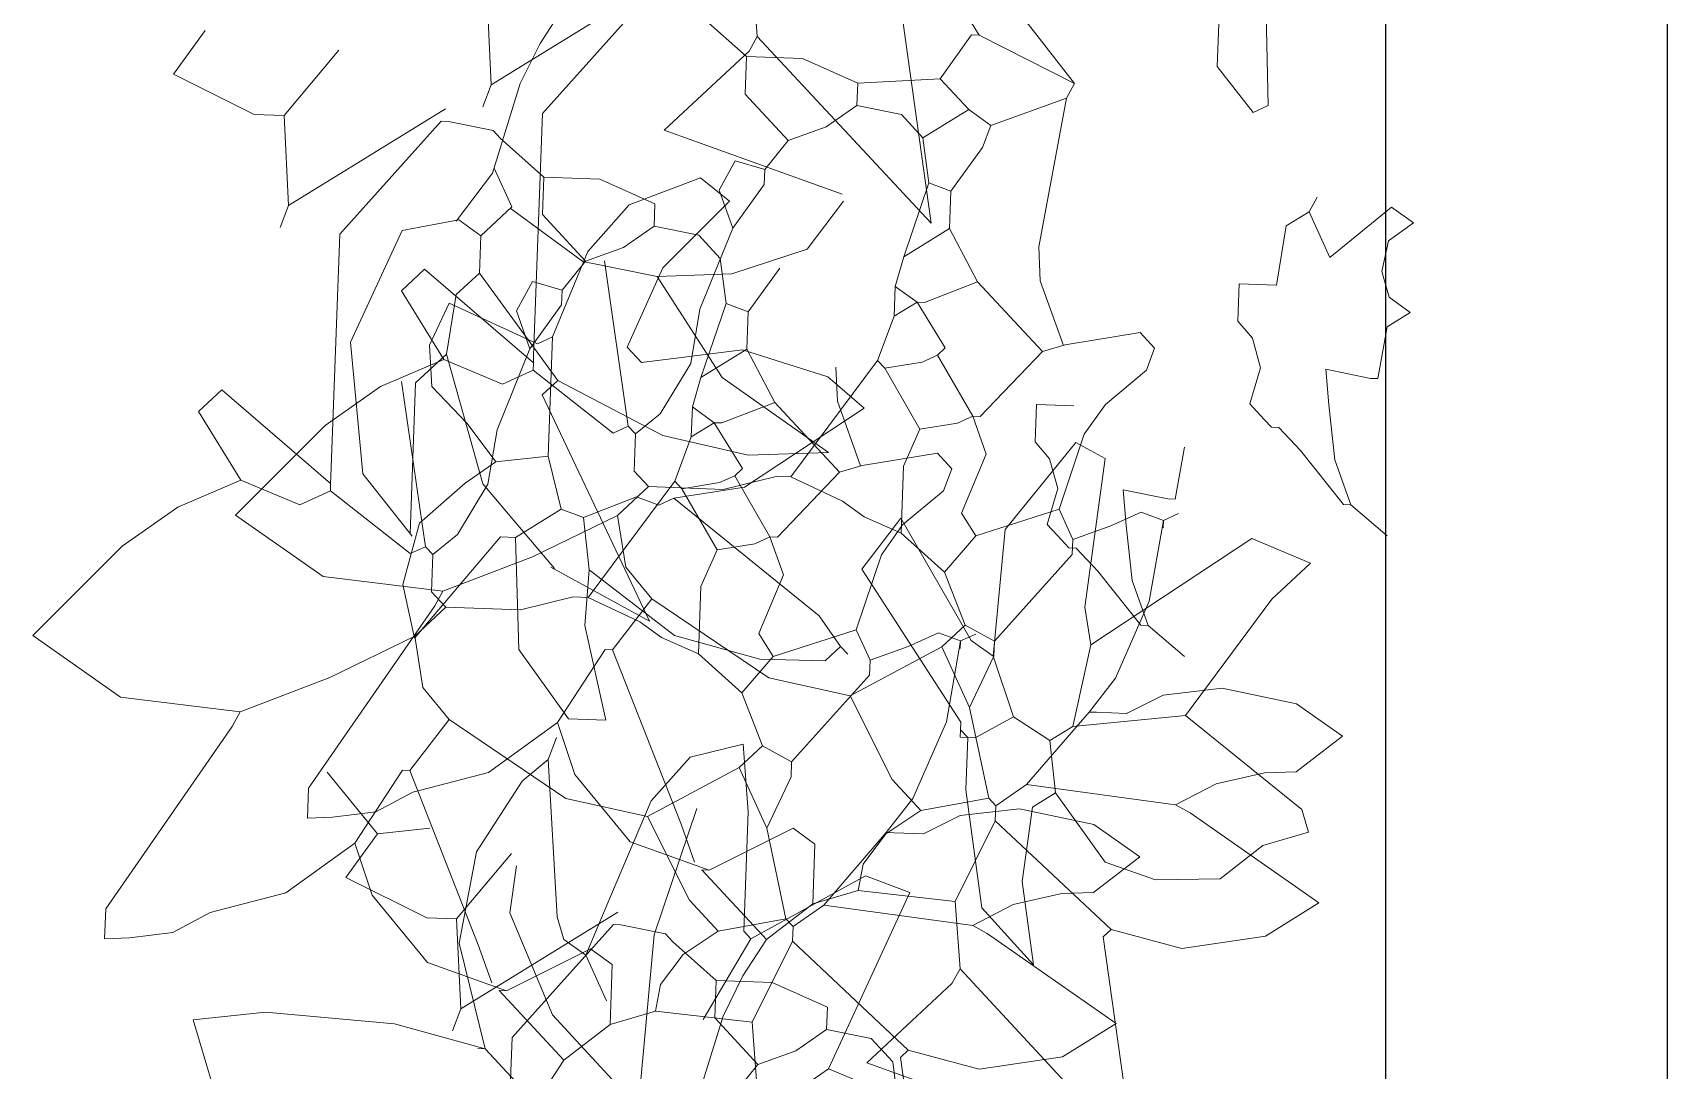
# Model space of a CAD drawing. Header units: millimetres. Extents: x 2667 to 2848, y -1 to 1765.
# Drawn here: x 2814.421 to 2815.001, y 1737.651 to 1738.019 of the extents above; entities that cross this region are included whole.
import ezdxf

# ---------------------------------------------------------------- set-up
doc = ezdxf.new("R2010")
doc.units = ezdxf.units.MM
doc.layers.add('PROIEZIONI', color=145, linetype='Continuous')
doc.layers.add('VERDE_giardino', color=74, linetype='Continuous', lineweight=9)

msp = doc.modelspace()

# ---------------------------------------------------------------- linework, layer by layer
at = {"layer": 'PROIEZIONI'}
for p, q in [((2814.90139, 1754.35715), (2814.90139, 1736.62102)), ((2815.00139, 1754.35715), (2815.00139, 1736.62102)), ((2814.90139, 1744.90356), (2814.90139, 1727.16743)), ((2815.00139, 1744.90356), (2815.00139, 1727.16743))]:
    msp.add_line(p, q, dxfattribs=at)
at = {"layer": 'VERDE_giardino'}
for p, q in [((2814.67671, 1738.04189), (2814.67849, 1738.01794)), ((2814.84287, 1738.03913), (2814.84171, 1738.00733)), ((2814.85877, 1738.03856), (2814.85978, 1737.99341)), ((2814.58257, 1738.0327), (2814.58406, 1738.0008)), ((2814.58406, 1738.0008), (2814.63981, 1738.03512)), ((2814.74717, 1738.03466), (2814.75719, 1738.01837)), ((2814.60987, 1738.0284), (2814.60144, 1738.01544)), ((2814.63822, 1738.03067), (2814.60227, 1737.99058)), ((2814.74014, 1737.95162), (2814.72933, 1738.02935)), ((2814.65923, 1738.0246), (2814.67465, 1738.01077)), ((2814.79107, 1738.00122), (2814.77394, 1738.02328)), ((2814.48255, 1738.0201), (2814.47136, 1738.00459)), ((2814.60144, 1738.01544), (2814.59442, 1738.00122)), ((2814.67565, 1738.01273), (2814.67849, 1738.01794)), ((2814.67849, 1738.01794), (2814.74014, 1737.95162)), ((2814.74337, 1738.00295), (2814.75455, 1738.01847)), ((2814.75455, 1738.01847), (2814.75719, 1738.01837)), ((2814.75719, 1738.01837), (2814.79107, 1738.00122)), ((2814.51064, 1737.98988), (2814.53006, 1738.01306)), ((2814.64543, 1737.98464), (2814.67565, 1738.01273)), ((2814.67465, 1738.01077), (2814.67417, 1737.99751)), ((2814.67465, 1738.01077), (2814.69456, 1738.01009)), ((2814.69456, 1738.01009), (2814.71412, 1738.00137)), ((2814.47136, 1738.00459), (2814.50004, 1737.99027)), ((2814.71412, 1738.00137), (2814.74337, 1738.00295)), ((2814.74337, 1738.00295), (2814.75358, 1737.99197)), ((2814.84171, 1738.00733), (2814.85439, 1737.99095)), ((2814.58406, 1738.0008), (2814.58112, 1737.99294)), ((2814.59442, 1738.00122), (2814.58458, 1737.96941)), ((2814.67417, 1737.99751), (2814.68949, 1737.98103)), ((2814.71383, 1737.99342), (2814.71412, 1738.00137)), ((2814.78822, 1737.99602), (2814.79107, 1738.00122)), ((2814.51213, 1737.95798), (2814.56788, 1737.9923)), ((2814.70294, 1737.98585), (2814.71383, 1737.99342)), ((2814.71383, 1737.99342), (2814.72963, 1737.99019)), ((2814.73729, 1737.98195), (2814.75358, 1737.99197)), ((2814.75358, 1737.99197), (2814.76134, 1737.98638)), ((2814.76134, 1737.98638), (2814.78822, 1737.99602)), ((2814.78822, 1737.99602), (2814.77834, 1737.9433)), ((2814.85439, 1737.99095), (2814.85978, 1737.99341)), ((2814.50004, 1737.99027), (2814.51064, 1737.98988)), ((2814.51064, 1737.98988), (2814.51213, 1737.95798)), ((2814.56629, 1737.98786), (2814.53033, 1737.94777)), ((2814.56895, 1737.98776), (2814.56629, 1737.98786)), ((2814.56895, 1737.98776), (2814.58475, 1737.98453)), ((2814.60227, 1737.99058), (2814.59914, 1737.90471)), ((2814.68949, 1737.98103), (2814.70294, 1737.98585)), ((2814.72963, 1737.99019), (2814.73729, 1737.98195)), ((2814.7584, 1737.97852), (2814.76134, 1737.98638)), ((2814.58475, 1737.98453), (2814.5873, 1737.98179)), ((2814.5873, 1737.98179), (2814.60272, 1737.96796)), ((2814.70859, 1737.96198), (2814.64543, 1737.98464)), ((2814.68115, 1737.97073), (2814.68949, 1737.98103)), ((2814.73729, 1737.98195), (2814.73936, 1737.96595)), ((2814.74721, 1737.96301), (2814.7584, 1737.97852)), ((2814.58458, 1737.96941), (2814.5717, 1737.95233)), ((2814.58512, 1737.97115), (2814.59136, 1737.95742)), ((2814.66496, 1737.96335), (2814.67065, 1737.97376)), ((2814.67065, 1737.97376), (2814.68115, 1737.97073)), ((2814.68096, 1737.96542), (2814.68115, 1737.97073)), ((2814.60272, 1737.96796), (2814.60224, 1737.9547)), ((2814.60272, 1737.96796), (2814.62263, 1737.96727)), ((2814.62263, 1737.96727), (2814.64218, 1737.95856)), ((2814.65837, 1737.96777), (2814.63298, 1737.95817)), ((2814.66868, 1737.95943), (2814.65837, 1737.96777)), ((2814.66978, 1737.94991), (2814.66496, 1737.96335)), ((2814.66978, 1737.94991), (2814.68096, 1737.96542)), ((2814.73044, 1737.93974), (2814.73936, 1737.96595)), ((2814.73936, 1737.96595), (2814.74721, 1737.96301)), ((2814.74673, 1737.94976), (2814.74721, 1737.96301)), ((2814.51213, 1737.95798), (2814.50919, 1737.95013)), ((2814.59136, 1737.95742), (2814.58038, 1737.9472)), ((2814.61663, 1737.93802), (2814.59077, 1737.95699)), ((2814.63298, 1737.95817), (2814.61833, 1737.94165)), ((2814.64189, 1737.95061), (2814.64218, 1737.95856)), ((2814.64493, 1737.9358), (2814.66868, 1737.95943)), ((2814.69625, 1737.94243), (2814.70909, 1737.95946)), ((2814.87718, 1737.96093), (2814.87433, 1737.95573)), ((2814.8817, 1737.93953), (2814.90358, 1737.95731)), ((2814.90358, 1737.95731), (2814.91134, 1737.95173)), ((2814.55244, 1737.94907), (2814.57262, 1737.9528)), ((2814.57262, 1737.9528), (2814.58038, 1737.9472)), ((2814.60224, 1737.9547), (2814.61756, 1737.93822)), ((2814.86618, 1737.95071), (2814.87433, 1737.95573)), ((2814.87433, 1737.95573), (2814.8817, 1737.93953)), ((2814.90243, 1737.94533), (2814.91134, 1737.95173)), ((2814.53033, 1737.94777), (2814.5272, 1737.8619)), ((2814.55244, 1737.94907), (2814.53411, 1737.90945)), ((2814.5799, 1737.93396), (2814.58038, 1737.9472)), ((2814.63101, 1737.94304), (2814.64189, 1737.95061)), ((2814.64189, 1737.95061), (2814.6577, 1737.94738)), ((2814.6577, 1737.94738), (2814.66536, 1737.93914)), ((2814.65812, 1737.92115), (2814.66978, 1737.94991)), ((2814.73044, 1737.93974), (2814.74673, 1737.94976)), ((2814.74673, 1737.94976), (2814.75666, 1737.93082)), ((2814.86276, 1737.92961), (2814.86618, 1737.95071)), ((2814.90014, 1737.93453), (2814.90243, 1737.94533)), ((2814.61833, 1737.94165), (2814.60588, 1737.91129)), ((2814.61756, 1737.93822), (2814.63101, 1737.94304)), ((2814.66536, 1737.93914), (2814.66743, 1737.92314)), ((2814.66945, 1737.93368), (2814.69625, 1737.94243)), ((2814.72741, 1737.92923), (2814.73044, 1737.93974)), ((2814.77834, 1737.9433), (2814.77892, 1737.93124)), ((2814.55221, 1737.92766), (2814.56045, 1737.93532)), ((2814.56045, 1737.93532), (2814.59904, 1737.90207)), ((2814.57166, 1737.9263), (2814.5799, 1737.93396)), ((2814.5799, 1737.93396), (2814.6077, 1737.89579)), ((2814.60922, 1737.92791), (2814.61756, 1737.93822)), ((2814.64293, 1737.9327), (2814.61663, 1737.93802)), ((2814.63272, 1737.87961), (2814.62424, 1737.9383)), ((2814.63229, 1737.90768), (2814.64493, 1737.9358)), ((2814.64293, 1737.9327), (2814.66945, 1737.93368)), ((2814.67528, 1737.9202), (2814.68647, 1737.93571)), ((2814.90266, 1737.92538), (2814.90014, 1737.93453)), ((2814.56724, 1737.90323), (2814.55221, 1737.92766)), ((2814.59303, 1737.92054), (2814.59872, 1737.93095)), ((2814.59872, 1737.93095), (2814.60922, 1737.92791)), ((2814.60903, 1737.92261), (2814.60922, 1737.92791)), ((2814.66607, 1737.89686), (2814.64293, 1737.9327)), ((2814.72702, 1737.91864), (2814.72741, 1737.92923)), ((2814.72741, 1737.92923), (2814.73517, 1737.92364)), ((2814.73782, 1737.92354), (2814.75666, 1737.93082)), ((2814.75666, 1737.93082), (2814.77964, 1737.9061)), ((2814.77892, 1737.93124), (2814.7871, 1737.90828)), ((2814.84903, 1737.91684), (2814.84951, 1737.93009)), ((2814.84951, 1737.93009), (2814.86276, 1737.92961)), ((2814.56917, 1737.92325), (2814.56223, 1737.90835)), ((2814.56824, 1737.90519), (2814.57166, 1737.9263)), ((2814.56917, 1737.92325), (2814.60049, 1737.90884)), ((2814.59785, 1737.90709), (2814.60903, 1737.92261)), ((2814.65851, 1737.89692), (2814.66743, 1737.92314)), ((2814.66743, 1737.92314), (2814.67528, 1737.9202)), ((2814.72702, 1737.91864), (2814.73517, 1737.92364)), ((2814.73517, 1737.92364), (2814.74519, 1737.90735)), ((2814.73517, 1737.92364), (2814.73782, 1737.92354)), ((2814.91018, 1737.91992), (2814.90266, 1737.92538)), ((2814.59785, 1737.90709), (2814.59303, 1737.92054)), ((2814.65812, 1737.92115), (2814.65487, 1737.90186)), ((2814.6748, 1737.90695), (2814.67528, 1737.9202)), ((2814.72114, 1737.90293), (2814.72702, 1737.91864)), ((2814.85416, 1737.91082), (2814.84903, 1737.91684)), ((2814.90203, 1737.91491), (2814.91018, 1737.91992)), ((2814.60049, 1737.90884), (2814.60588, 1737.91129)), ((2814.60434, 1737.86889), (2814.60588, 1737.91129)), ((2814.78769, 1737.90846), (2814.81438, 1737.91279)), ((2814.81438, 1737.91279), (2814.81949, 1737.9073)), ((2814.8571, 1737.90029), (2814.85416, 1737.91082)), ((2814.89871, 1737.89646), (2814.90203, 1737.91491)), ((2814.53411, 1737.90945), (2814.53852, 1737.86262)), ((2814.55724, 1737.89498), (2814.56824, 1737.90519)), ((2814.56223, 1737.90835), (2814.56297, 1737.8937)), ((2814.58117, 1737.85912), (2814.56824, 1737.90519)), ((2814.58618, 1737.87833), (2814.59785, 1737.90709)), ((2814.59904, 1737.90207), (2814.59914, 1737.90471)), ((2814.63229, 1737.90768), (2814.6374, 1737.90218)), ((2814.67324, 1737.90674), (2814.6374, 1737.90218)), ((2814.65851, 1737.89692), (2814.6748, 1737.90695)), ((2814.70356, 1737.89712), (2814.67324, 1737.90674)), ((2814.6748, 1737.90695), (2814.68473, 1737.88801)), ((2814.73704, 1737.90235), (2814.74244, 1737.9048)), ((2814.74519, 1737.90735), (2814.74244, 1737.9048)), ((2814.74244, 1737.9048), (2814.75492, 1737.88312)), ((2814.75757, 1737.88302), (2814.77964, 1737.9061)), ((2814.77964, 1737.9061), (2814.78769, 1737.90846)), ((2814.81949, 1737.9073), (2814.81655, 1737.89945)), ((2814.54479, 1737.89368), (2814.56724, 1737.90323)), ((2814.56724, 1737.90323), (2814.58815, 1737.8945)), ((2814.58815, 1737.8945), (2814.59894, 1737.89942)), ((2814.59894, 1737.89942), (2814.59904, 1737.90207)), ((2814.59894, 1737.89942), (2814.62733, 1737.87715)), ((2814.65487, 1737.90186), (2814.64401, 1737.88398)), ((2814.69045, 1737.86158), (2814.72114, 1737.90293)), ((2814.70641, 1737.90049), (2814.70698, 1737.88843)), ((2814.72114, 1737.90293), (2814.7237, 1737.90018)), ((2814.7237, 1737.90018), (2814.73704, 1737.90235)), ((2814.7237, 1737.90018), (2814.73617, 1737.8785)), ((2814.81655, 1737.89945), (2814.80201, 1737.88734)), ((2814.85327, 1737.88749), (2814.8571, 1737.90029)), ((2814.88025, 1737.89978), (2814.89606, 1737.89655)), ((2814.88132, 1737.88717), (2814.88025, 1737.89978)), ((2814.52513, 1737.87978), (2814.54479, 1737.89368)), ((2814.56079, 1737.83679), (2814.55231, 1737.89549)), ((2814.55529, 1737.84146), (2814.55724, 1737.89498)), ((2814.56297, 1737.8937), (2814.57558, 1737.88055)), ((2814.6077, 1737.89579), (2814.6022, 1737.89068)), ((2814.6077, 1737.89579), (2814.64494, 1737.87624)), ((2814.65548, 1737.88642), (2814.65851, 1737.89692)), ((2814.7038, 1737.87021), (2814.66607, 1737.89686)), ((2814.71642, 1737.88604), (2814.70356, 1737.89712)), ((2814.89606, 1737.89655), (2814.89871, 1737.89646)), ((2814.48027, 1737.88484), (2814.48851, 1737.8925)), ((2814.48851, 1737.8925), (2814.52711, 1737.85925)), ((2814.6022, 1737.89068), (2814.64031, 1737.81039)), ((2814.66588, 1737.88073), (2814.68473, 1737.88801)), ((2814.68473, 1737.88801), (2814.70771, 1737.86329)), ((2814.70698, 1737.88843), (2814.71517, 1737.86547)), ((2814.77709, 1737.87403), (2814.77758, 1737.88728)), ((2814.77758, 1737.88728), (2814.79083, 1737.8868)), ((2814.80201, 1737.88734), (2814.7945, 1737.87673)), ((2814.85838, 1737.882), (2814.85327, 1737.88749)), ((2814.88345, 1737.8676), (2814.88132, 1737.88717)), ((2814.49531, 1737.86041), (2814.48027, 1737.88484)), ((2814.64401, 1737.88398), (2814.63528, 1737.87686)), ((2814.65509, 1737.87582), (2814.65548, 1737.88642)), ((2814.65548, 1737.88642), (2814.66323, 1737.88083)), ((2814.67401, 1737.85797), (2814.71642, 1737.88604)), ((2814.74952, 1737.88066), (2814.75492, 1737.88312)), ((2814.75492, 1737.88312), (2814.75974, 1737.86968)), ((2814.75492, 1737.88312), (2814.75757, 1737.88302)), ((2814.85838, 1737.882), (2814.86093, 1737.87925)), ((2814.49333, 1737.84803), (2814.52513, 1737.87978)), ((2814.57558, 1737.88055), (2814.58569, 1737.86692)), ((2814.58618, 1737.87833), (2814.58294, 1737.85905)), ((2814.62733, 1737.87715), (2814.63272, 1737.87961)), ((2814.63272, 1737.87961), (2814.63528, 1737.87686)), ((2814.63528, 1737.87686), (2814.63479, 1737.86361)), ((2814.64494, 1737.87624), (2814.67525, 1737.8693)), ((2814.64921, 1737.86011), (2814.65509, 1737.87582)), ((2814.65509, 1737.87582), (2814.66323, 1737.88083)), ((2814.66323, 1737.88083), (2814.67325, 1737.86454)), ((2814.66323, 1737.88083), (2814.66588, 1737.88073)), ((2814.7304, 1737.86544), (2814.73617, 1737.8785)), ((2814.73617, 1737.8785), (2814.74952, 1737.88066)), ((2814.7945, 1737.87673), (2814.78557, 1737.85015)), ((2814.86093, 1737.87925), (2814.86358, 1737.87916)), ((2814.86358, 1737.87916), (2814.87124, 1737.87092)), ((2814.67525, 1737.8693), (2814.7038, 1737.87021)), ((2814.71576, 1737.86565), (2814.74245, 1737.86998)), ((2814.74245, 1737.86998), (2814.74756, 1737.86449)), ((2814.75974, 1737.86968), (2814.75101, 1737.84876)), ((2814.76647, 1737.84289), (2814.79148, 1737.87383)), ((2814.78223, 1737.86801), (2814.77709, 1737.87403)), ((2814.79148, 1737.87383), (2814.80189, 1737.86815)), ((2814.82678, 1737.85364), (2814.8301, 1737.8721)), ((2814.87124, 1737.87092), (2814.88646, 1737.85179)), ((2814.58569, 1737.86692), (2814.5748, 1737.85936)), ((2814.58569, 1737.86692), (2814.60434, 1737.86889)), ((2814.60434, 1737.86889), (2814.60897, 1737.85015)), ((2814.67325, 1737.86454), (2814.67051, 1737.86199)), ((2814.70771, 1737.86329), (2814.71576, 1737.86565)), ((2814.72953, 1737.84158), (2814.7304, 1737.86544)), ((2814.74756, 1737.86449), (2814.74462, 1737.85664)), ((2814.78517, 1737.85748), (2814.78223, 1737.86801)), ((2814.80189, 1737.86815), (2814.79466, 1737.81533)), ((2814.88912, 1737.85169), (2814.88345, 1737.8676)), ((2814.47285, 1737.85087), (2814.49531, 1737.86041)), ((2814.49531, 1737.86041), (2814.51622, 1737.85169)), ((2814.52701, 1737.85661), (2814.52711, 1737.85925)), ((2814.52711, 1737.85925), (2814.5272, 1737.8619)), ((2814.53852, 1737.86262), (2814.55605, 1737.84059)), ((2814.5748, 1737.85936), (2814.55865, 1737.84511)), ((2814.58294, 1737.85905), (2814.57208, 1737.84116)), ((2814.60656, 1737.82903), (2814.58117, 1737.85912)), ((2814.61852, 1737.81877), (2814.64921, 1737.86011)), ((2814.62891, 1737.8479), (2814.6399, 1737.85812)), ((2814.63479, 1737.86361), (2814.6399, 1737.85812)), ((2814.6399, 1737.85812), (2814.6664, 1737.85715)), ((2814.64891, 1737.854), (2814.67401, 1737.85797)), ((2814.64921, 1737.86011), (2814.65177, 1737.85736)), ((2814.65177, 1737.85736), (2814.66511, 1737.85954)), ((2814.66511, 1737.85954), (2814.67051, 1737.86199)), ((2814.6664, 1737.85715), (2814.68515, 1737.86177)), ((2814.67051, 1737.86199), (2814.68299, 1737.8403)), ((2814.68515, 1737.86177), (2814.69045, 1737.86158)), ((2814.68564, 1737.84021), (2814.70771, 1737.86329)), ((2814.69045, 1737.86158), (2814.70871, 1737.85295)), ((2814.51622, 1737.85169), (2814.52701, 1737.85661)), ((2814.52701, 1737.85661), (2814.55539, 1737.83434)), ((2814.61682, 1737.84721), (2814.63566, 1737.85448)), ((2814.63566, 1737.85448), (2814.64351, 1737.85154)), ((2814.64351, 1737.85154), (2814.64891, 1737.854)), ((2814.64891, 1737.854), (2814.70047, 1737.81231)), ((2814.65177, 1737.85736), (2814.66424, 1737.83568)), ((2814.70871, 1737.85295), (2814.71647, 1737.84737)), ((2814.74462, 1737.85664), (2814.73008, 1737.84452)), ((2814.78134, 1737.84468), (2814.78517, 1737.85748)), ((2814.80832, 1737.85697), (2814.82412, 1737.85374)), ((2814.80938, 1737.84435), (2814.80832, 1737.85697)), ((2814.82412, 1737.85374), (2814.82678, 1737.85364)), ((2814.4532, 1737.83696), (2814.47285, 1737.85087)), ((2814.52445, 1737.82618), (2814.49333, 1737.84803)), ((2814.59268, 1737.84012), (2814.60897, 1737.85015)), ((2814.62891, 1737.8479), (2814.59876, 1737.83322)), ((2814.60897, 1737.85015), (2814.61682, 1737.84721)), ((2814.61682, 1737.84721), (2814.61879, 1737.82856)), ((2814.63182, 1737.82958), (2814.62891, 1737.8479)), ((2814.71554, 1737.82883), (2814.72946, 1737.8469)), ((2814.71647, 1737.84737), (2814.72953, 1737.84158)), ((2814.72946, 1737.8469), (2814.75443, 1737.80353)), ((2814.75101, 1737.84876), (2814.75603, 1737.84062)), ((2814.75603, 1737.84062), (2814.78557, 1737.85015)), ((2814.78557, 1737.85015), (2814.79048, 1737.83936)), ((2814.80392, 1737.84418), (2814.81471, 1737.84909)), ((2814.81471, 1737.84909), (2814.82257, 1737.84615)), ((2814.82257, 1737.84615), (2814.82797, 1737.84861)), ((2814.88646, 1737.85179), (2814.88912, 1737.85169)), ((2814.88912, 1737.85169), (2814.90198, 1737.84061)), ((2814.55865, 1737.84511), (2814.55275, 1737.82339)), ((2814.57208, 1737.84116), (2814.56334, 1737.83405)), ((2814.73008, 1737.84452), (2814.72257, 1737.83392)), ((2814.72953, 1737.84158), (2814.74494, 1737.82775)), ((2814.74494, 1737.82775), (2814.75603, 1737.84062)), ((2814.76218, 1737.79794), (2814.76647, 1737.84289)), ((2814.78645, 1737.83919), (2814.78134, 1737.84468)), ((2814.79048, 1737.83936), (2814.80392, 1737.84418)), ((2814.81152, 1737.82478), (2814.80938, 1737.84435)), ((2814.81751, 1737.81741), (2814.82257, 1737.84615)), ((2814.82247, 1737.84351), (2814.82257, 1737.84615)), ((2814.4214, 1737.80522), (2814.4532, 1737.83696)), ((2814.55539, 1737.83434), (2814.56079, 1737.83679)), ((2814.55688, 1737.80428), (2814.58737, 1737.84032)), ((2814.56079, 1737.83679), (2814.56334, 1737.83405)), ((2814.58737, 1737.84032), (2814.59268, 1737.84012)), ((2814.59268, 1737.84012), (2814.59388, 1737.80027)), ((2814.65846, 1737.82262), (2814.66424, 1737.83568)), ((2814.66424, 1737.83568), (2814.67759, 1737.83785)), ((2814.67759, 1737.83785), (2814.68299, 1737.8403)), ((2814.68299, 1737.8403), (2814.6878, 1737.82686)), ((2814.68299, 1737.8403), (2814.68564, 1737.84021)), ((2814.78645, 1737.83919), (2814.789, 1737.83644)), ((2814.789, 1737.83644), (2814.79164, 1737.83634)), ((2814.79028, 1737.83406), (2814.79048, 1737.83936)), ((2814.79164, 1737.83634), (2814.7993, 1737.8281)), ((2814.79683, 1737.80198), (2814.85393, 1737.83971)), ((2814.85393, 1737.83971), (2814.87484, 1737.83098)), ((2814.56334, 1737.83405), (2814.56286, 1737.8208)), ((2814.59876, 1737.83322), (2814.56689, 1737.82097)), ((2814.60529, 1737.82954), (2814.64031, 1737.81039)), ((2814.6411, 1737.81827), (2814.63182, 1737.82958)), ((2814.72257, 1737.83392), (2814.71363, 1737.80734)), ((2814.76262, 1737.80322), (2814.79028, 1737.83406)), ((2814.86111, 1737.81822), (2814.87484, 1737.83098)), ((2814.56689, 1737.82097), (2814.52445, 1737.82618)), ((2814.55275, 1737.82339), (2814.55688, 1737.80428)), ((2814.61879, 1737.82856), (2814.61733, 1737.80886)), ((2814.61879, 1737.82856), (2814.64911, 1737.80526)), ((2814.6878, 1737.82686), (2814.67908, 1737.80595)), ((2814.71554, 1737.82883), (2814.75071, 1737.77448)), ((2814.74494, 1737.82775), (2814.75222, 1737.80891)), ((2814.7993, 1737.8281), (2814.81453, 1737.80897)), ((2814.81719, 1737.80888), (2814.81152, 1737.82478)), ((2814.56286, 1737.8208), (2814.56796, 1737.81531)), ((2814.56405, 1737.81577), (2814.56689, 1737.82097)), ((2814.59447, 1737.81434), (2814.61321, 1737.81896)), ((2814.61321, 1737.81896), (2814.61852, 1737.81877)), ((2814.61852, 1737.81877), (2814.63678, 1737.81014)), ((2814.62717, 1737.8002), (2814.6411, 1737.81827)), ((2814.6411, 1737.81827), (2814.68254, 1737.79022)), ((2814.65759, 1737.79877), (2814.65846, 1737.82262)), ((2814.8056, 1737.79019), (2814.81751, 1737.81741)), ((2814.83041, 1737.77688), (2814.86111, 1737.81822)), ((2814.51924, 1737.75107), (2814.56405, 1737.81577)), ((2814.55698, 1737.80509), (2814.56796, 1737.81531)), ((2814.56796, 1737.81531), (2814.59447, 1737.81434)), ((2814.70047, 1737.81231), (2814.70803, 1737.80142)), ((2814.79466, 1737.81533), (2814.79683, 1737.80198)), ((2814.61733, 1737.80886), (2814.62481, 1737.77526)), ((2814.63678, 1737.81014), (2814.64453, 1737.80456)), ((2814.67908, 1737.80595), (2814.68409, 1737.79781)), ((2814.68409, 1737.79781), (2814.71363, 1737.80734)), ((2814.71363, 1737.80734), (2814.71854, 1737.79655)), ((2814.73199, 1737.80137), (2814.74278, 1737.80628)), ((2814.74278, 1737.80628), (2814.75064, 1737.80334)), ((2814.74398, 1737.80125), (2814.75222, 1737.80891)), ((2814.75064, 1737.80334), (2814.75603, 1737.8058)), ((2814.75222, 1737.80891), (2814.76262, 1737.80322)), ((2814.81453, 1737.80897), (2814.81719, 1737.80888)), ((2814.81719, 1737.80888), (2814.83005, 1737.7978)), ((2814.45252, 1737.78337), (2814.4214, 1737.80522)), ((2814.55698, 1737.80509), (2814.52682, 1737.79041)), ((2814.55988, 1737.78677), (2814.55698, 1737.80509)), ((2814.59388, 1737.80027), (2814.61156, 1737.77575)), ((2814.60766, 1737.77437), (2814.62453, 1737.80029)), ((2814.62453, 1737.80029), (2814.62717, 1737.8002)), ((2814.62717, 1737.8002), (2814.65145, 1737.73828)), ((2814.64453, 1737.80456), (2814.65759, 1737.79877)), ((2814.64911, 1737.80526), (2814.67944, 1737.79684)), ((2814.70254, 1737.79631), (2814.70803, 1737.80142)), ((2814.70803, 1737.80142), (2814.71059, 1737.79868)), ((2814.7115, 1737.78386), (2814.74398, 1737.80125)), ((2814.71854, 1737.79655), (2814.73199, 1737.80137)), ((2814.74398, 1737.80125), (2814.7538, 1737.77966)), ((2814.74558, 1737.7746), (2814.75064, 1737.80334)), ((2814.75054, 1737.80069), (2814.75064, 1737.80334)), ((2814.75443, 1737.80353), (2814.76218, 1737.79794)), ((2814.76243, 1737.79793), (2814.76262, 1737.80322)), ((2814.79046, 1737.77303), (2814.79683, 1737.80198)), ((2814.65759, 1737.79877), (2814.67301, 1737.78494)), ((2814.67301, 1737.78494), (2814.68409, 1737.79781)), ((2814.67944, 1737.79684), (2814.70254, 1737.79631)), ((2814.71835, 1737.79125), (2814.71854, 1737.79655)), ((2814.7538, 1737.77966), (2814.76243, 1737.79793)), ((2814.76218, 1737.79794), (2814.76936, 1737.77645)), ((2814.52682, 1737.79041), (2814.49496, 1737.77816)), ((2814.68254, 1737.79022), (2814.7115, 1737.78386)), ((2814.69069, 1737.76041), (2814.71835, 1737.79125)), ((2814.79621, 1737.77812), (2814.8056, 1737.79019)), ((2814.49496, 1737.77816), (2814.45252, 1737.78337)), ((2814.56917, 1737.77546), (2814.55988, 1737.78677)), ((2814.67301, 1737.78494), (2814.68029, 1737.7661)), ((2814.7115, 1737.78386), (2814.72634, 1737.75413)), ((2814.82247, 1737.78414), (2814.80946, 1737.77763)), ((2814.84346, 1737.78655), (2814.82247, 1737.78414)), ((2814.86985, 1737.78105), (2814.84346, 1737.78655)), ((2814.49212, 1737.77296), (2814.49496, 1737.77816)), ((2814.7538, 1737.77966), (2814.7606, 1737.74757)), ((2814.77404, 1737.75239), (2814.79621, 1737.77812)), ((2814.79046, 1737.77303), (2814.83041, 1737.77688)), ((2814.79621, 1737.77812), (2814.79886, 1737.77802)), ((2814.80946, 1737.77763), (2814.79886, 1737.77802)), ((2814.83041, 1737.77688), (2814.87166, 1737.74353)), ((2814.88612, 1737.76953), (2814.86985, 1737.78105)), ((2814.44731, 1737.70825), (2814.49212, 1737.77296)), ((2814.55524, 1737.75738), (2814.56917, 1737.77546)), ((2814.56917, 1737.77546), (2814.61061, 1737.74741)), ((2814.58313, 1737.75669), (2814.60766, 1737.77437)), ((2814.61381, 1737.7559), (2814.60766, 1737.77437)), ((2814.61156, 1737.77575), (2814.62481, 1737.77526)), ((2814.73366, 1737.74738), (2814.74558, 1737.7746)), ((2814.75051, 1737.76917), (2814.75061, 1737.77182)), ((2814.75061, 1737.77182), (2814.75071, 1737.77448)), ((2814.75061, 1737.77182), (2814.75317, 1737.76908)), ((2814.75582, 1737.76898), (2814.76936, 1737.77645)), ((2814.76936, 1737.77645), (2814.78232, 1737.76802)), ((2814.78232, 1737.76802), (2814.79046, 1737.77303)), ((2814.60427, 1737.76123), (2814.60721, 1737.76909)), ((2814.67347, 1737.76667), (2814.65472, 1737.76205)), ((2814.67205, 1737.75844), (2814.68029, 1737.7661)), ((2814.67525, 1737.74272), (2814.67347, 1737.76667)), ((2814.68029, 1737.7661), (2814.69069, 1737.76041)), ((2814.75051, 1737.76917), (2814.75317, 1737.76908)), ((2814.75317, 1737.76908), (2814.75249, 1737.75053)), ((2814.75317, 1737.76908), (2814.75582, 1737.76898)), ((2814.78232, 1737.76802), (2814.7843, 1737.74937)), ((2814.88612, 1737.76953), (2814.86974, 1737.75686)), ((2814.5951, 1737.75353), (2814.60427, 1737.76123)), ((2814.60427, 1737.76123), (2814.60755, 1737.70538)), ((2814.6409, 1737.74663), (2814.65472, 1737.76205)), ((2814.6905, 1737.75511), (2814.69069, 1737.76041)), ((2814.54373, 1737.7349), (2814.52594, 1737.75678)), ((2814.53573, 1737.73156), (2814.55259, 1737.75748)), ((2814.55259, 1737.75748), (2814.55524, 1737.75738)), ((2814.55524, 1737.75738), (2814.57952, 1737.69547)), ((2814.55633, 1737.74971), (2814.58313, 1737.75669)), ((2814.57887, 1737.72853), (2814.5951, 1737.75353)), ((2814.63337, 1737.73204), (2814.61381, 1737.7559)), ((2814.63957, 1737.74105), (2814.67205, 1737.75844)), ((2814.67205, 1737.75844), (2814.68187, 1737.73685)), ((2814.68187, 1737.73685), (2814.6905, 1737.75511)), ((2814.72634, 1737.75413), (2814.73655, 1737.74314)), ((2814.84127, 1737.75262), (2814.85851, 1737.75653)), ((2814.85851, 1737.75653), (2814.86974, 1737.75686)), ((2814.51885, 1737.74046), (2814.51924, 1737.75107)), ((2814.55633, 1737.74971), (2814.54311, 1737.74264)), ((2814.75815, 1737.70859), (2814.75249, 1737.75053)), ((2814.76315, 1737.74482), (2814.77404, 1737.75239)), ((2814.77404, 1737.75239), (2814.82685, 1737.74515)), ((2814.77615, 1737.74436), (2814.7843, 1737.74937)), ((2814.7843, 1737.74937), (2814.80198, 1737.72484)), ((2814.82685, 1737.74515), (2814.84127, 1737.75262)), ((2814.54311, 1737.74264), (2814.52772, 1737.74076)), ((2814.61061, 1737.74741), (2814.63957, 1737.74105)), ((2814.62639, 1737.71266), (2814.6409, 1737.74663)), ((2814.6571, 1737.74383), (2814.64189, 1737.69904)), ((2814.6737, 1737.70032), (2814.67525, 1737.74272)), ((2814.73655, 1737.74314), (2814.72411, 1737.73482)), ((2814.72427, 1737.7353), (2814.73366, 1737.74738)), ((2814.73655, 1737.74314), (2814.7606, 1737.74757)), ((2814.77152, 1737.74373), (2814.75054, 1737.74132)), ((2814.7606, 1737.74757), (2814.76315, 1737.74482)), ((2814.76295, 1737.73952), (2814.76315, 1737.74482)), ((2814.79792, 1737.73824), (2814.77152, 1737.74373)), ((2814.77253, 1737.71795), (2814.77615, 1737.74436)), ((2814.82685, 1737.74515), (2814.83206, 1737.74231)), ((2814.83206, 1737.74231), (2814.87774, 1737.71033)), ((2814.87166, 1737.74353), (2814.87402, 1737.73548)), ((2814.52772, 1737.74076), (2814.51885, 1737.74046)), ((2814.54373, 1737.7349), (2814.56237, 1737.73687)), ((2814.63957, 1737.74105), (2814.65441, 1737.71131)), ((2814.65145, 1737.73828), (2814.65627, 1737.72483)), ((2814.66148, 1737.72199), (2814.69121, 1737.73683)), ((2814.68187, 1737.73685), (2814.68866, 1737.70475)), ((2814.69121, 1737.73683), (2814.69896, 1737.73124)), ((2814.75054, 1737.74132), (2814.73753, 1737.73482)), ((2814.74865, 1737.71086), (2814.76295, 1737.73952)), ((2814.76295, 1737.73952), (2814.80401, 1737.70088)), ((2814.81419, 1737.72672), (2814.79792, 1737.73824)), ((2814.5112, 1737.71388), (2814.53573, 1737.73156)), ((2814.54373, 1737.7349), (2814.53254, 1737.71938)), ((2814.54188, 1737.71309), (2814.53573, 1737.73156)), ((2814.66148, 1737.72199), (2814.63337, 1737.73204)), ((2814.69896, 1737.73124), (2814.69819, 1737.71004)), ((2814.70211, 1737.70958), (2814.72427, 1737.7353)), ((2814.72411, 1737.73482), (2814.71606, 1737.72415)), ((2814.72427, 1737.7353), (2814.72693, 1737.73521)), ((2814.73753, 1737.73482), (2814.72693, 1737.73521)), ((2814.84278, 1737.71891), (2814.85792, 1737.73076)), ((2814.85792, 1737.73076), (2814.87402, 1737.73548)), ((2814.57181, 1737.70468), (2814.59124, 1737.72786)), ((2814.5727, 1737.69604), (2814.57887, 1737.72853)), ((2814.81419, 1737.72672), (2814.79781, 1737.71405)), ((2814.80198, 1737.72484), (2814.81979, 1737.71853)), ((2814.53254, 1737.71938), (2814.56122, 1737.70507)), ((2814.59071, 1737.70684), (2814.59301, 1737.72349)), ((2814.65882, 1737.72209), (2814.68181, 1737.69737)), ((2814.65882, 1737.72209), (2814.66148, 1737.72199)), ((2814.67625, 1737.69758), (2814.71688, 1737.71998)), ((2814.71606, 1737.72415), (2814.71429, 1737.71476)), ((2814.73259, 1737.7141), (2814.71688, 1737.71998)), ((2814.81979, 1737.71853), (2814.84278, 1737.71891)), ((2814.4844, 1737.7069), (2814.5112, 1737.71388)), ((2814.56143, 1737.68922), (2814.54188, 1737.71309)), ((2814.69819, 1737.71004), (2814.71429, 1737.71476)), ((2814.70377, 1737.65146), (2814.73259, 1737.7141)), ((2814.71429, 1737.71476), (2814.74865, 1737.71086)), ((2814.76934, 1737.70981), (2814.78658, 1737.71372)), ((2814.77253, 1737.71795), (2814.77656, 1737.68842)), ((2814.78658, 1737.71372), (2814.79781, 1737.71405)), ((2814.44692, 1737.69765), (2814.44731, 1737.70825)), ((2814.61766, 1737.69175), (2814.62639, 1737.71266)), ((2814.65441, 1737.71131), (2814.66462, 1737.70033)), ((2814.68181, 1737.69737), (2814.69819, 1737.71004)), ((2814.69121, 1737.70201), (2814.70211, 1737.70958)), ((2814.70211, 1737.70958), (2814.75492, 1737.70234)), ((2814.74865, 1737.71086), (2814.75043, 1737.68691)), ((2814.75492, 1737.70234), (2814.76934, 1737.70981)), ((2814.77656, 1737.68842), (2814.75815, 1737.70859)), ((2814.87774, 1737.71033), (2814.85877, 1737.69849)), ((2814.4844, 1737.7069), (2814.47118, 1737.69982)), ((2814.56122, 1737.70507), (2814.57181, 1737.70468)), ((2814.57181, 1737.70468), (2814.57331, 1737.67278)), ((2814.57331, 1737.67278), (2814.62906, 1737.7071)), ((2814.60579, 1737.67066), (2814.59071, 1737.70684)), ((2814.62747, 1737.70265), (2814.59151, 1737.66256)), ((2814.60755, 1737.70538), (2814.60991, 1737.69734)), ((2814.63012, 1737.70256), (2814.62747, 1737.70265)), ((2814.63012, 1737.70256), (2814.64593, 1737.69933)), ((2814.66462, 1737.70033), (2814.68866, 1737.70475)), ((2814.68866, 1737.70475), (2814.69121, 1737.70201)), ((2814.69102, 1737.69671), (2814.69121, 1737.70201)), ((2814.75492, 1737.70234), (2814.76012, 1737.6995)), ((2814.45579, 1737.69795), (2814.44692, 1737.69765)), ((2814.47118, 1737.69982), (2814.45579, 1737.69795)), ((2814.5727, 1737.69604), (2814.58196, 1737.65855)), ((2814.60991, 1737.69734), (2814.61766, 1737.69175)), ((2814.64189, 1737.69904), (2814.63626, 1737.6377)), ((2814.64593, 1737.69933), (2814.64848, 1737.69658)), ((2814.64848, 1737.69658), (2814.6639, 1737.68275)), ((2814.66462, 1737.70033), (2814.65218, 1737.69201)), ((2814.67625, 1737.69758), (2814.65929, 1737.669)), ((2814.68181, 1737.69737), (2814.67337, 1737.68441)), ((2814.67625, 1737.69758), (2814.6737, 1737.70032)), ((2814.67671, 1737.66804), (2814.69102, 1737.69671)), ((2814.69102, 1737.69671), (2814.73208, 1737.65806)), ((2814.76012, 1737.6995), (2814.80581, 1737.66752)), ((2814.80126, 1737.69832), (2814.80401, 1737.70088)), ((2814.81208, 1737.62059), (2814.80126, 1737.69832)), ((2814.82917, 1737.69413), (2814.80401, 1737.70088)), ((2814.85877, 1737.69849), (2814.82917, 1737.69413)), ((2814.57952, 1737.69547), (2814.58434, 1737.68202)), ((2814.58955, 1737.67918), (2814.61927, 1737.69402)), ((2814.61766, 1737.69175), (2814.62503, 1737.67556)), ((2814.61927, 1737.69402), (2814.62703, 1737.68843)), ((2814.65218, 1737.69201), (2814.64413, 1737.68134)), ((2814.58955, 1737.67918), (2814.56143, 1737.68922)), ((2814.62703, 1737.68843), (2814.62626, 1737.66722)), ((2814.67337, 1737.68441), (2814.66635, 1737.67019)), ((2814.74758, 1737.6817), (2814.75043, 1737.68691)), ((2814.75043, 1737.68691), (2814.81208, 1737.62059)), ((2814.58689, 1737.67928), (2814.60987, 1737.65456)), ((2814.58689, 1737.67928), (2814.58955, 1737.67918)), ((2814.64413, 1737.68134), (2814.64235, 1737.67195)), ((2814.6639, 1737.68275), (2814.66341, 1737.6695)), ((2814.6639, 1737.68275), (2814.68381, 1737.68207)), ((2814.68381, 1737.68207), (2814.70336, 1737.67335)), ((2814.71737, 1737.65361), (2814.74758, 1737.6817)), ((2814.57331, 1737.67278), (2814.57036, 1737.66493)), ((2814.70307, 1737.6654), (2814.70336, 1737.67335)), ((2814.47839, 1737.66882), (2814.50402, 1737.67154)), ((2814.48862, 1737.63433), (2814.47839, 1737.66882)), ((2814.50402, 1737.67154), (2814.54983, 1737.66744)), ((2814.54983, 1737.66744), (2814.58196, 1737.65855)), ((2814.63626, 1737.6377), (2814.60579, 1737.67066)), ((2814.60987, 1737.65456), (2814.62626, 1737.66722)), ((2814.62626, 1737.66722), (2814.64235, 1737.67195)), ((2814.64235, 1737.67195), (2814.67671, 1737.66804)), ((2814.66635, 1737.67019), (2814.65651, 1737.63838)), ((2814.66341, 1737.6695), (2814.67874, 1737.65302)), ((2814.67671, 1737.66804), (2814.67849, 1737.6441)), ((2814.80581, 1737.66752), (2814.78684, 1737.65568)), ((2814.59151, 1737.66256), (2814.58838, 1737.5767)), ((2814.69218, 1737.65784), (2814.70307, 1737.6654)), ((2814.70307, 1737.6654), (2814.71888, 1737.66217)), ((2814.71888, 1737.66217), (2814.72654, 1737.65393)), ((2814.58196, 1737.65855), (2814.5793, 1737.65865)), ((2814.58196, 1737.65855), (2814.60749, 1737.63108)), ((2814.67874, 1737.65302), (2814.69218, 1737.65784)), ((2814.72933, 1737.65551), (2814.73208, 1737.65806)), ((2814.74014, 1737.57778), (2814.72933, 1737.65551)), ((2814.75723, 1737.65132), (2814.73208, 1737.65806)), ((2814.78684, 1737.65568), (2814.75723, 1737.65132)), ((2814.60987, 1737.65456), (2814.60144, 1737.64159)), ((2814.6704, 1737.64271), (2814.67874, 1737.65302)), ((2814.70377, 1737.65146), (2814.69288, 1737.64389)), ((2814.70377, 1737.65146), (2814.72468, 1737.64274)), ((2814.78052, 1737.63095), (2814.71737, 1737.65361)), ((2814.72654, 1737.65393), (2814.72861, 1737.63794))]:
    msp.add_line(p, q, dxfattribs=at)
for centre, start, end in [((2814.60227, 1737.99058), 137.75721, 177.56019), ((2814.53033, 1737.94777), 137.75721, 177.56019), ((2814.55244, 1737.94907), 100.71749, 155.44648), ((2814.59151, 1737.66256), 137.75721, 177.56019)]:
    msp.add_arc(centre, 0.000000331, start, end, dxfattribs=at)

doc.saveas('drawing.dxf')
